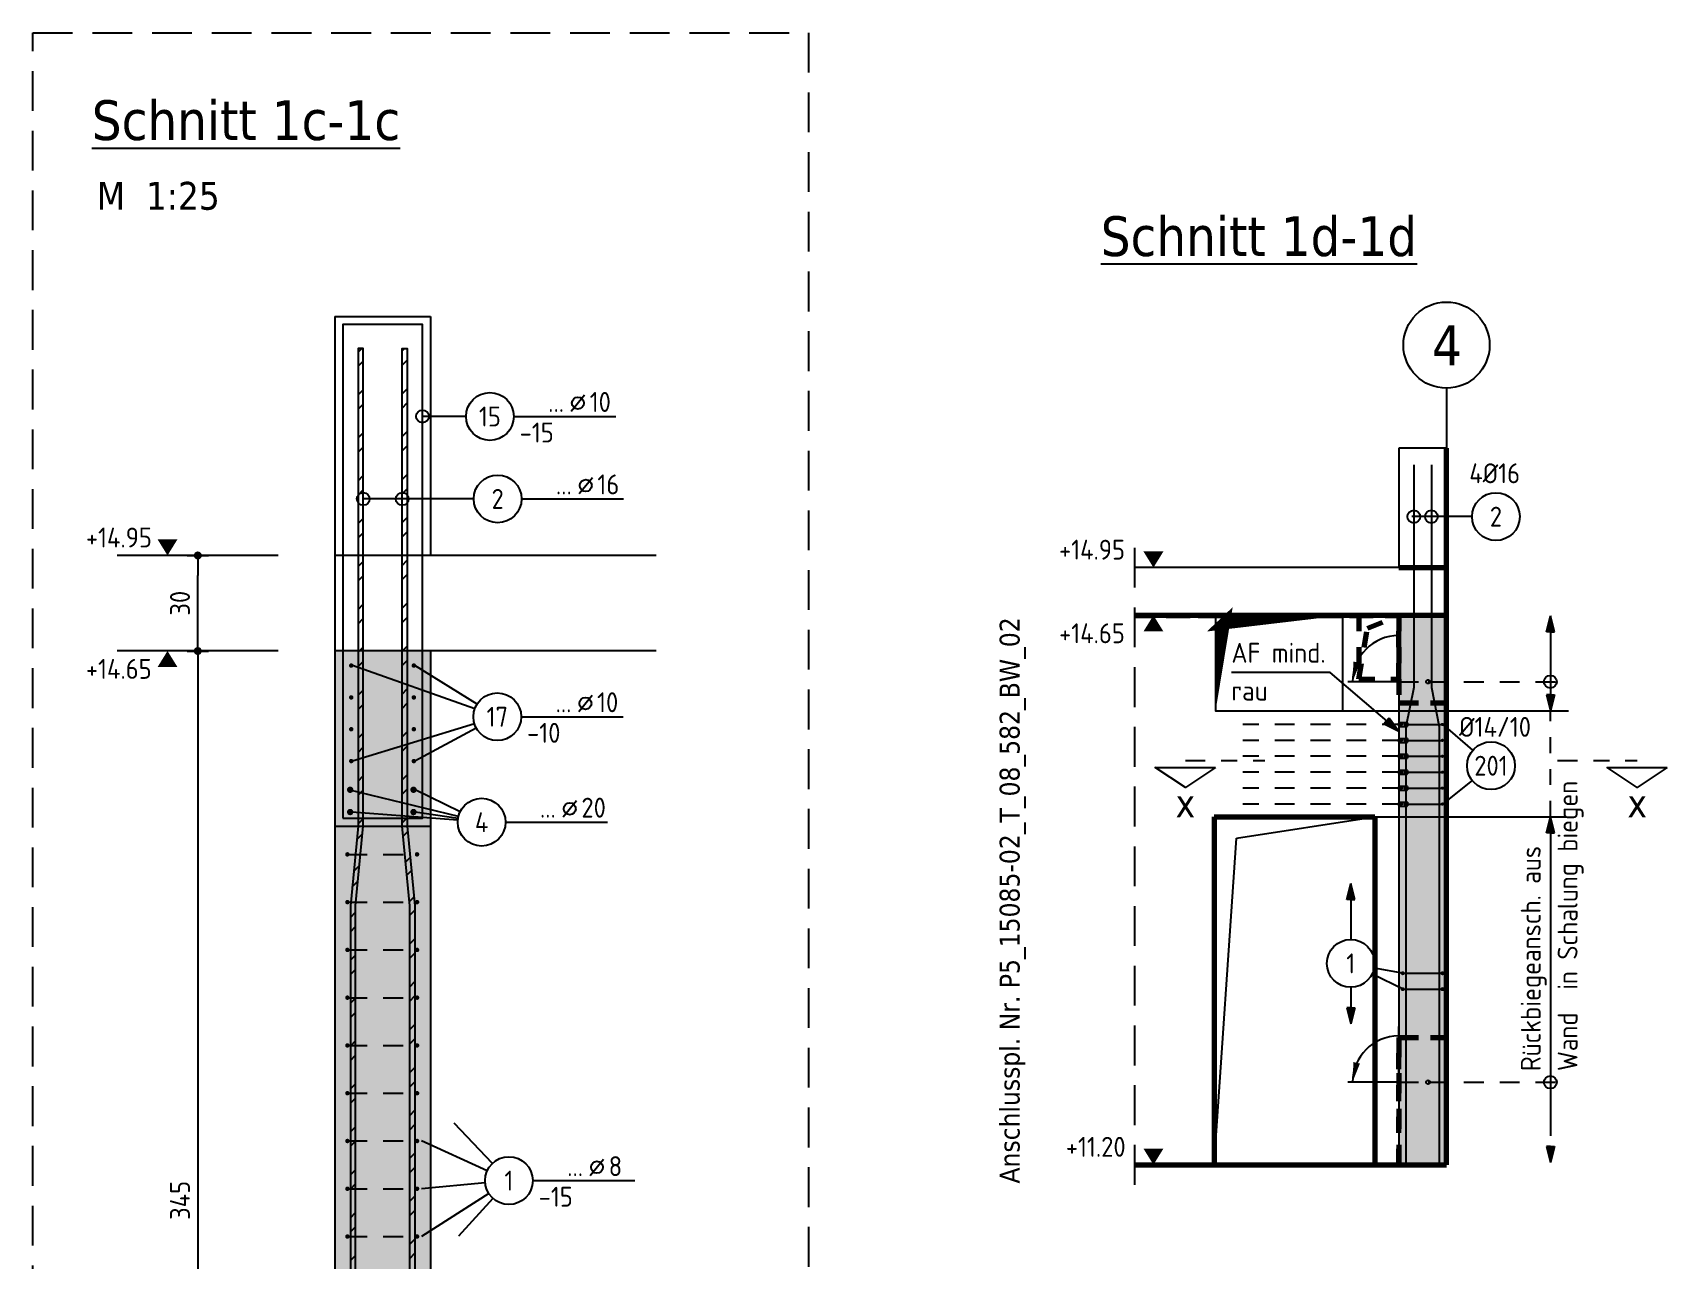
# Model space of a CAD drawing. Extents: x 28 to 142, y -30 to 32.
# Drawn here: x 59.92 to 70.19, y -13.82 to -6.11 of the extents above; entities that cross this region are included whole.
import ezdxf
from ezdxf.enums import TextEntityAlignment as Align

# ---------------------------------------------------------------- set-up
doc = ezdxf.new("R2010")
doc.units = 0
doc.header["$LTSCALE"] = 0.5
for name, pattern in [('AUSGEZOGEN', [1000.01, 1000, 0.01]), ('DASHDOTSMALL', [1.05, 0.5, -0.25, 0.05, -0.25]), ('DOT', [0.175, 0.05, -0.125]), ('GESTRICHELT', [0.75, 0.5, -0.25]), ('HIDDEN', [0.375, 0.25, -0.125]), ('HIDDEN2', [0.187, 0.125, -0.062]), ('STRICHLINIE', [0.75, 0.5, -0.25]), ('STRICHPUNKT2', [0.55, 0.25, -0.125, 0.05, -0.125]), ('VERDECKT', [0.375, 0.25, -0.125])]:
    doc.linetypes.add(name, pattern=pattern)
for name, color, linetype in [('ACHSEN', 7, 'Continuous'), ('AFU', 7, 'Continuous'), ('BETON', 7, 'Continuous'), ('DETAIL', 7, 'Continuous'), ('DRUEBER', 7, 'Continuous'), ('grau_mittel', 7, 'Continuous'), ('HILFE', 7, 'Continuous'), ('koten', 7, 'Continuous'), ('LENTON', 7, 'Continuous'), ('MASSE', 7, 'Continuous'), ('RND', 7, 'Continuous'), ('RND_BILD', 7, 'Continuous'), ('SCHATTEN', 15, 'Continuous'), ('SCHNITTE', 7, 'Continuous'), ('SCHRAFF', 7, 'Continuous'), ('SFP_Achsen', 7, 'Continuous'), ('TEXT', 7, 'Continuous'), ('VERDECKT', 7, 'Continuous'), ('WBZ', 7, 'Continuous'), ('WD', 7, 'Continuous')]:
    doc.layers.add(name, color=color, linetype=linetype)
doc.layers.add('NOPLOT', color=7, linetype='Continuous', plot=False)
doc.styles.add('helv', font='tahoma.ttf')
doc.styles.add('txt', font='isocp.shx')
doc.linetypes.add('AFU_50K', pattern='A,0.15,["/",Standard,S=0.2,R=0,X=-0.01,Y=-0.1],0.07,["/",Standard,S=0.2,R=0,X=-0.01,Y=-0.1],0.15', length=0.37)
doc.linetypes.add('AFU_50L', pattern='A,0.75,["/",Standard,S=0.2,R=0,X=-0.01,Y=-0.1],0.07,["/",Standard,S=0.2,R=0,X=-0.01,Y=-0.1],0.75', length=1.57)
doc.dimstyles.new('DOT_I', dxfattribs={"dimscale": 0.5, "dimtxt": 0.25, "dimasz": 0.25, "dimexe": 0.1, "dimexo": 0.3, "dimgap": 0.1, "dimtad": 1, "dimdec": 3, "dimzin": 3, "dimtxsty": 'txt', "dimblk": 'DOT', "dimblk1": 'DOT', "dimblk2": 'DOT', "dimsah": 1, "dimcen": 0.1, "dimse1": 1, "dimse2": 1, "dimazin": 0, "dimtfac": 1, "dimtdec": 4, "dimtix": 1, "dimtmove": 2, "dimatfit": 3, "dimfxl": 0, "dimtvp": 1, "dimtolj": 1, "dimtzin": 0, "dimarcsym": 0})
pattern_1 = [(45, (-33.12718, -15.3855), (-0.13470384, 0.13470384), []), (45, (-33.03737, -15.3855), (-0.13470384, 0.13470384), [])]

# ---------------------------------------------------------------- blocks, each defined once
blk = doc.blocks.new('DOT')
at = {"layer": 'MASSE', "color": 7, "linetype": 'Continuous'}
for p, q in [((0, 0), (-1, 0)), ((0, 0.54), (0, -0.54))]:
    blk.add_line(p, q, dxfattribs=at)
at = {"layer": 'MASSE', "color": 7, "linetype": 'Continuous', "const_width": 0.2}
blk.add_lwpolyline([(-0.1, 0, 1), (0.1, 0, 1)], format="xyb", close=True, dxfattribs=at)
blk = doc.blocks.new('*D61')
at = {"layer": 'DEFPOINTS', "color": 0, "linetype": 'AUSGEZOGEN', "transparency": 16777216}
for p in [(60.961, -9.995), (60.961, -16.895), (60.961, -16.895)]:
    blk.add_point(p, dxfattribs=at)
at = {"layer": 'MASSE', "color": 0, "linetype": 'AUSGEZOGEN', "lineweight": -2, "transparency": 16777216}
blk.add_line((60.961, -10.12), (60.961, -16.77), dxfattribs=at)
at = {"layer": 'MASSE', "color": 0, "linetype": 'AUSGEZOGEN', "lineweight": -2, "transparency": 16777216, "xscale": 0.125, "yscale": 0.125, "zscale": 0.125}
for p, rotation in [((60.961, -9.995), 90), ((60.961, -16.895), 270)]:
    blk.add_blockref('DOT', p, dxfattribs=dict(at, rotation=rotation))
at = {"layer": 'MASSE', "color": 0, "linetype": 'AUSGEZOGEN', "transparency": 16777216, "insert": (60.849, -13.445), "char_height": 0.125, "attachment_point": 5, "rotation": 90, "style": 'txt'}
blk.add_mtext('\\A1;345', dxfattribs=at)
blk = doc.blocks.new('*D62')
at = {"layer": 'DEFPOINTS', "color": 0, "linetype": 'AUSGEZOGEN', "transparency": 16777216}
for p in [(60.961, -9.395), (60.961, -9.395), (60.961, -9.995)]:
    blk.add_point(p, dxfattribs=at)
at = {"layer": 'MASSE', "color": 0, "linetype": 'AUSGEZOGEN', "lineweight": -2, "transparency": 16777216}
blk.add_line((60.961, -9.87), (60.961, -9.52), dxfattribs=at)
at = {"layer": 'MASSE', "color": 0, "linetype": 'AUSGEZOGEN', "lineweight": -2, "transparency": 16777216, "xscale": 0.125, "yscale": 0.125, "zscale": 0.125}
for p, rotation in [((60.961, -9.395), 90), ((60.961, -9.995), 270)]:
    blk.add_blockref('DOT', p, dxfattribs=dict(at, rotation=rotation))
at = {"layer": 'MASSE', "color": 0, "linetype": 'AUSGEZOGEN', "transparency": 16777216, "insert": (60.849, -9.695), "char_height": 0.125, "attachment_point": 5, "rotation": 90, "style": 'txt'}
blk.add_mtext('\\A1;30', dxfattribs=at)
blk = doc.blocks.new('OKRD_U')
at = {"color": 0, "linetype": 'ByBlock'}
blk.add_solid([(-0.125, -0.202), (0.125, -0.202), (0, 0)], dxfattribs=at)
at = {"color": 0, "linetype": 'ByBlock', "style": 'txt'}
blk.add_attdef('OKRD', (0.25, -0.35), '', height=0.25, dxfattribs=at)
blk = doc.blocks.new('OKRD_O')
at = {"color": 0, "linetype": 'ByBlock'}
blk.add_solid([(-0.125, 0.202), (0.125, 0.202), (0, 0)], dxfattribs=at)
at = {"color": 0, "linetype": 'ByBlock', "style": 'txt'}
blk.add_attdef('OKRD', (0.25, 0.1), '', height=0.25, dxfattribs=at)
blk = doc.blocks.new('RND_LEI')
at = {"layer": 'RND', "color": 7, "linetype": 'Continuous'}
blk.add_line((1.022, 0.066), (1.19, 0.27), dxfattribs=at)
for centre, radius in [((0, 0), 0.3), ((1.106, 0.168), 0.075)]:
    blk.add_circle(centre, radius, dxfattribs=at)
at = {"layer": 'RND', "color": 7, "linetype": 'Continuous', "style": 'txt'}
blk.add_attdef('ANZ', text='', height=0.25, dxfattribs=at).set_placement((0.931, 0.057), align=Align.RIGHT)
for tag, p in [('DUM', (1.253, 0.057)), ('ABSTD', (1.674, 0.057)), ('POSTXT', (0.374, -0.327))]:
    blk.add_attdef(tag, p, '', height=0.25, dxfattribs=at)
blk.add_attdef('POSL', text='', height=0.25, dxfattribs=at).set_placement((0, 0), align=Align.MIDDLE)
blk = doc.blocks.new('PFEIL')
at = {"color": 7, "linetype": 'Continuous'}
blk.add_solid([(-1, -0.167), (-1, 0.167), (0, 0)], dxfattribs=at)
blk = doc.blocks.new('Pfeillinie')
at = {"layer": 'TEXT', "linetype": 'Continuous'}
blk.add_hatch(color=7, dxfattribs=at).paths.add_polyline_path([(0, 0), (-0.8, 0.2), (-0.8, 0), (-0.8, -0.2)])
at = {"layer": 'TEXT', "color": 7, "linetype": 'Continuous'}
for p, q in [((-0.8, 0), (-0.8, 0.2)), ((-0.8, 0.2), (0, 0)), ((-0.8, 0), (-0.8, -0.2)), ((-0.8, -0.2), (0, 0))]:
    blk.add_line(p, q, dxfattribs=at)
blk = doc.blocks.new('RND_HIN')
at = {"layer": 'RND', "color": 7, "linetype": 'Continuous'}
blk.add_circle((0, 0), 0.3, dxfattribs=at)
at = {"layer": 'RND', "color": 7, "linetype": 'Continuous', "style": 'txt'}
blk.add_attdef('POSI', text='', height=0.25, dxfattribs=at).set_placement((0, 0), align=Align.MIDDLE)
blk = doc.blocks.new('SCHN-2')
at = {"layer": 'SCHNITTE', "color": 6, "linetype": 'Continuous'}
blk.add_lwpolyline([(0.378, 0.088), (0, 0.34), (-0.378, 0.088)], close=True, dxfattribs=at)
at = {"layer": 'SCHNITTE', "color": 1, "linetype": 'DASHDOTSMALL', "style": 'helv'}
blk.add_attdef('SCHN-2', text='', height=0.35, dxfattribs=at).set_placement((0, 0.45), align=Align.CENTER)

msp = doc.modelspace()

# ---------------------------------------------------------------- hatches: boundary and pattern name
at = {"layer": 'grau_mittel'}
msp.add_hatch(color=61, dxfattribs=at).paths.add_polyline_path([(68.5025, -13.2211), (68.8025, -13.2211), (68.8025, -9.7711), (68.5025, -9.7711)])
h = msp.add_hatch(color=61, dxfattribs=at)
h.paths.add_polyline_path([(62.4221, -9.9948), (61.8221, -9.9948), (61.8221, -11.0948), (62.4221, -11.0948)])
h.paths.add_polyline_path([(61.8221, -15.2948), (62.4221, -15.2948), (62.4221, -11.0948), (61.8221, -11.0948)])
h.paths.add_polyline_path([(61.8221, -16.8948), (62.4221, -16.8948), (62.4221, -15.2948), (61.8221, -15.2948)])
at = {"layer": 'SCHRAFF', "linetype": 'AUSGEZOGEN'}
h = msp.add_hatch(dxfattribs=at)
h.set_pattern_fill('ANSI32', color=171, scale=0.02, style=0, double=1)
h.set_pattern_definition(pattern_1)
h.paths.add_polyline_path([(61.9198, -16.8948), (61.9518, -16.8948), (61.9518, -11.5948), (61.9998, -11.0948), (61.9998, -8.0948), (61.9678, -8.0948), (61.9678, -11.0948), (61.9198, -11.5948)])
h = msp.add_hatch(dxfattribs=at)
h.set_pattern_fill('ANSI32', color=171, scale=0.02, style=0, double=1)
h.set_pattern_definition(pattern_1)
h.paths.add_polyline_path([(62.2925, -16.8948), (62.3245, -16.8948), (62.3245, -11.5948), (62.2765, -11.0948), (62.2765, -8.0948), (62.2445, -8.0948), (62.2445, -11.0948), (62.2925, -11.5948)])

# ---------------------------------------------------------------- linework, layer by layer
at = {"layer": 'ACHSEN', "color": 140, "linetype": 'AUSGEZOGEN'}
msp.add_line((68.8025, -8.3445), (68.8025, -9.2522), dxfattribs=at)
at = {"layer": 'AFU', "color": 8, "linetype": 'AFU_50K'}
for p, q in [((62.4221, -9.3948), (61.8221, -9.3948)), ((62.4221, -9.9948), (61.8221, -9.9948)), ((61.8221, -11.0948), (62.4221, -11.0948))]:
    msp.add_line(p, q, dxfattribs=at)
at = {"layer": 'AFU', "color": 8, "linetype": 'AFU_50K', "lineweight": 70}
msp.add_line((68.5025, -9.4711), (68.8025, -9.4711), dxfattribs=at)
at = {"layer": 'AFU', "color": 8, "linetype": 'AFU_50L', "lineweight": 70}
for p, q in [((68.8025, -9.7711), (66.8428, -9.7711)), ((66.8428, -13.2211), (68.8025, -13.2211))]:
    msp.add_line(p, q, dxfattribs=at)
at = {"layer": 'AFU', "color": 8, "linetype": 'AFU_50L'}
msp.add_line((68.5025, -9.7711), (68.5025, -13.2211), dxfattribs=at)
at = {"layer": 'BETON', "color": 6, "linetype": 'AUSGEZOGEN'}
for p, q in [((61.8221, -7.8948), (61.8221, -16.8948)), ((61.8221, -7.8948), (62.4221, -7.8948)), ((62.4221, -7.8948), (62.4221, -9.3948)), ((68.8025, -8.7211), (68.5025, -8.7211)), ((68.5025, -8.7211), (68.5025, -9.4711)), ((63.8385, -9.3948), (62.4221, -9.3948)), ((68.5025, -9.4711), (66.8428, -9.4711)), ((63.8385, -9.9948), (62.4221, -9.9948)), ((62.4221, -9.9948), (62.4221, -16.8948))]:
    msp.add_line(p, q, dxfattribs=at)
at = {"layer": 'BETON', "color": 6, "linetype": 'AUSGEZOGEN', "lineweight": 70}
for p, q in [((68.8025, -13.2211), (68.8025, -8.7211)), ((67.3425, -11.0361), (67.3425, -13.2211)), ((67.3425, -11.0361), (68.3525, -11.0361)), ((68.3525, -11.0361), (68.3525, -13.2211))]:
    msp.add_line(p, q, dxfattribs=at)
at = {"layer": 'DETAIL', "color": 102, "linetype": 'STRICHLINIE'}
msp.add_lwpolyline([(64.7955, -6.1121), (64.7955, -18.2282), (59.9241, -18.2282), (59.9241, -6.1121)], close=True, dxfattribs=at)
at = {"layer": 'DRUEBER', "color": 7, "linetype": 'DOT', "lineweight": 70}
for p, q in [((66.8428, -9.7711), (68.5025, -9.7711)), ((68.5025, -9.7711), (68.5025, -10.3211)), ((68.5025, -10.3211), (68.8025, -10.3211)), ((68.5025, -13.2211), (68.5025, -12.4211)), ((68.5025, -12.4211), (68.8025, -12.4211))]:
    msp.add_line(p, q, dxfattribs=at)
at = {"layer": 'HILFE', "color": 102, "linetype": 'GESTRICHELT'}
msp.add_line((66.8428, -9.3469), (66.8428, -13.3551), dxfattribs=at)
at = {"layer": 'HILFE', "color": 102, "linetype": 'AUSGEZOGEN'}
for p, q in [((67.4842, -11.1695), (68.3525, -11.0361)), ((67.3425, -13.2211), (67.4842, -11.1695))]:
    msp.add_line(p, q, dxfattribs=at)
at = {"layer": 'koten', "color": 7, "linetype": 'AUSGEZOGEN'}
for p, q in [((61.4659, -9.3948), (60.4542, -9.3948)), ((61.4659, -9.9948), (60.4542, -9.9948))]:
    msp.add_line(p, q, dxfattribs=at)
at = {"layer": 'LENTON', "color": 102}
for p, q in [((68.5025, -10.4434), (68.5025, -10.4498)), ((68.5025, -10.4434), (68.5035, -10.4434)), ((68.5034, -10.4489), (68.5025, -10.4478)), ((68.5025, -10.4498), (68.5025, -10.4625)), ((68.5025, -10.4625), (68.5025, -10.4688)), ((68.5025, -10.4645), (68.5034, -10.4633)), ((68.5025, -10.4688), (68.5035, -10.4688)), ((68.5034, -10.4633), (68.5034, -10.4489)), ((68.5238, -10.4511), (68.5034, -10.4489)), ((68.5034, -10.4489), (68.5034, -10.4633)), ((68.5034, -10.4633), (68.5238, -10.4611)), ((68.5043, -10.4449), (68.5035, -10.4434)), ((68.5035, -10.4688), (68.5043, -10.4673)), ((68.5058, -10.4434), (68.505, -10.4449)), ((68.505, -10.4673), (68.5058, -10.4688)), ((68.5058, -10.4434), (68.5563, -10.4434)), ((68.5058, -10.4688), (68.5563, -10.4688)), ((68.5238, -10.4611), (68.5238, -10.4511)), ((68.557, -10.4489), (68.5367, -10.4511)), ((68.5367, -10.4511), (68.5367, -10.4611)), ((68.5367, -10.4611), (68.557, -10.4633)), ((68.558, -10.4451), (68.5563, -10.4434)), ((68.5563, -10.4688), (68.558, -10.4671)), ((68.558, -10.4478), (68.557, -10.4489)), ((68.557, -10.4489), (68.557, -10.4633)), ((68.557, -10.4633), (68.557, -10.4489)), ((68.557, -10.4633), (68.558, -10.4645)), ((68.558, -10.4451), (68.558, -10.4466)), ((68.558, -10.4466), (68.558, -10.4561)), ((68.558, -10.4561), (68.558, -10.4656)), ((68.558, -10.4656), (68.558, -10.4671)), ((68.5025, -10.5434), (68.5025, -10.5498)), ((68.5025, -10.5434), (68.5035, -10.5434)), ((68.5034, -10.5489), (68.5025, -10.5478)), ((68.5025, -10.5498), (68.5025, -10.5625)), ((68.5025, -10.5625), (68.5025, -10.5688)), ((68.5025, -10.5645), (68.5034, -10.5633)), ((68.5025, -10.5688), (68.5035, -10.5688)), ((68.5034, -10.5633), (68.5034, -10.5489)), ((68.5238, -10.5511), (68.5034, -10.5489)), ((68.5034, -10.5489), (68.5034, -10.5633)), ((68.5034, -10.5633), (68.5238, -10.5611)), ((68.5043, -10.5449), (68.5035, -10.5434)), ((68.5035, -10.5688), (68.5043, -10.5673)), ((68.5058, -10.5434), (68.505, -10.5449)), ((68.505, -10.5673), (68.5058, -10.5688)), ((68.5058, -10.5434), (68.5563, -10.5434)), ((68.5058, -10.5688), (68.5563, -10.5688)), ((68.5238, -10.5611), (68.5238, -10.5511)), ((68.557, -10.5489), (68.5367, -10.5511)), ((68.5367, -10.5511), (68.5367, -10.5611)), ((68.5367, -10.5611), (68.557, -10.5633)), ((68.558, -10.5451), (68.5563, -10.5434)), ((68.5563, -10.5688), (68.558, -10.5671)), ((68.558, -10.5478), (68.557, -10.5489)), ((68.557, -10.5489), (68.557, -10.5633)), ((68.557, -10.5633), (68.557, -10.5489)), ((68.557, -10.5633), (68.558, -10.5645)), ((68.558, -10.5451), (68.558, -10.5466)), ((68.558, -10.5466), (68.558, -10.5561)), ((68.558, -10.5561), (68.558, -10.5656)), ((68.558, -10.5656), (68.558, -10.5671)), ((68.5025, -10.6434), (68.5025, -10.6498)), ((68.5025, -10.6434), (68.5035, -10.6434)), ((68.5034, -10.6489), (68.5025, -10.6478)), ((68.5025, -10.6498), (68.5025, -10.6625)), ((68.5025, -10.6625), (68.5025, -10.6688)), ((68.5025, -10.6645), (68.5034, -10.6633)), ((68.5025, -10.6688), (68.5035, -10.6688)), ((68.5034, -10.6633), (68.5034, -10.6489)), ((68.5238, -10.6511), (68.5034, -10.6489)), ((68.5034, -10.6489), (68.5034, -10.6633)), ((68.5034, -10.6633), (68.5238, -10.6611)), ((68.5043, -10.6449), (68.5035, -10.6434)), ((68.5035, -10.6688), (68.5043, -10.6673)), ((68.5058, -10.6434), (68.505, -10.6449)), ((68.505, -10.6673), (68.5058, -10.6688)), ((68.5058, -10.6434), (68.5563, -10.6434)), ((68.5058, -10.6688), (68.5563, -10.6688)), ((68.5238, -10.6611), (68.5238, -10.6511)), ((68.557, -10.6489), (68.5367, -10.6511)), ((68.5367, -10.6511), (68.5367, -10.6611)), ((68.5367, -10.6611), (68.557, -10.6633)), ((68.558, -10.6451), (68.5563, -10.6434)), ((68.5563, -10.6688), (68.558, -10.6671)), ((68.558, -10.6478), (68.557, -10.6489)), ((68.557, -10.6489), (68.557, -10.6633)), ((68.557, -10.6633), (68.557, -10.6489)), ((68.557, -10.6633), (68.558, -10.6645)), ((68.558, -10.6451), (68.558, -10.6466)), ((68.558, -10.6466), (68.558, -10.6561)), ((68.558, -10.6561), (68.558, -10.6656)), ((68.558, -10.6656), (68.558, -10.6671)), ((68.5025, -10.7434), (68.5025, -10.7498)), ((68.5025, -10.7434), (68.5035, -10.7434)), ((68.5034, -10.7489), (68.5025, -10.7478)), ((68.5025, -10.7498), (68.5025, -10.7625)), ((68.5025, -10.7625), (68.5025, -10.7688)), ((68.5025, -10.7645), (68.5034, -10.7633)), ((68.5025, -10.7688), (68.5035, -10.7688)), ((68.5034, -10.7633), (68.5034, -10.7489)), ((68.5238, -10.7511), (68.5034, -10.7489)), ((68.5034, -10.7489), (68.5034, -10.7633)), ((68.5034, -10.7633), (68.5238, -10.7611)), ((68.5043, -10.7449), (68.5035, -10.7434)), ((68.5035, -10.7688), (68.5043, -10.7673)), ((68.5058, -10.7434), (68.505, -10.7449)), ((68.505, -10.7673), (68.5058, -10.7688)), ((68.5058, -10.7434), (68.5563, -10.7434)), ((68.5058, -10.7688), (68.5563, -10.7688)), ((68.5238, -10.7611), (68.5238, -10.7511)), ((68.557, -10.7489), (68.5367, -10.7511)), ((68.5367, -10.7511), (68.5367, -10.7611)), ((68.5367, -10.7611), (68.557, -10.7633)), ((68.558, -10.7451), (68.5563, -10.7434)), ((68.5563, -10.7688), (68.558, -10.7671)), ((68.558, -10.7478), (68.557, -10.7489)), ((68.557, -10.7489), (68.557, -10.7633)), ((68.557, -10.7633), (68.557, -10.7489)), ((68.557, -10.7633), (68.558, -10.7645)), ((68.558, -10.7451), (68.558, -10.7466)), ((68.558, -10.7466), (68.558, -10.7561)), ((68.558, -10.7561), (68.558, -10.7656)), ((68.558, -10.7656), (68.558, -10.7671)), ((68.5025, -10.8434), (68.5025, -10.8498)), ((68.5025, -10.8434), (68.5035, -10.8434)), ((68.5034, -10.8489), (68.5025, -10.8478)), ((68.5025, -10.8498), (68.5025, -10.8625)), ((68.5025, -10.8625), (68.5025, -10.8688)), ((68.5025, -10.8645), (68.5034, -10.8633)), ((68.5025, -10.8688), (68.5035, -10.8688)), ((68.5034, -10.8633), (68.5034, -10.8489)), ((68.5238, -10.8511), (68.5034, -10.8489)), ((68.5034, -10.8489), (68.5034, -10.8633)), ((68.5034, -10.8633), (68.5238, -10.8611)), ((68.5043, -10.8449), (68.5035, -10.8434)), ((68.5035, -10.8688), (68.5043, -10.8673)), ((68.5058, -10.8434), (68.505, -10.8449)), ((68.505, -10.8673), (68.5058, -10.8688)), ((68.5058, -10.8434), (68.5563, -10.8434)), ((68.5058, -10.8688), (68.5563, -10.8688)), ((68.5238, -10.8611), (68.5238, -10.8511)), ((68.557, -10.8489), (68.5367, -10.8511)), ((68.5367, -10.8511), (68.5367, -10.8611)), ((68.5367, -10.8611), (68.557, -10.8633)), ((68.558, -10.8451), (68.5563, -10.8434)), ((68.5563, -10.8688), (68.558, -10.8671)), ((68.558, -10.8478), (68.557, -10.8489)), ((68.557, -10.8489), (68.557, -10.8633)), ((68.557, -10.8633), (68.557, -10.8489)), ((68.557, -10.8633), (68.558, -10.8645)), ((68.558, -10.8451), (68.558, -10.8466)), ((68.558, -10.8466), (68.558, -10.8561)), ((68.558, -10.8561), (68.558, -10.8656)), ((68.558, -10.8656), (68.558, -10.8671)), ((68.5025, -10.9434), (68.5025, -10.9498)), ((68.5025, -10.9434), (68.5035, -10.9434)), ((68.5034, -10.9489), (68.5025, -10.9478)), ((68.5025, -10.9498), (68.5025, -10.9625)), ((68.5025, -10.9625), (68.5025, -10.9688)), ((68.5025, -10.9645), (68.5034, -10.9633)), ((68.5025, -10.9688), (68.5035, -10.9688)), ((68.5034, -10.9633), (68.5034, -10.9489)), ((68.5238, -10.9511), (68.5034, -10.9489)), ((68.5034, -10.9489), (68.5034, -10.9633)), ((68.5034, -10.9633), (68.5238, -10.9611)), ((68.5043, -10.9449), (68.5035, -10.9434)), ((68.5035, -10.9688), (68.5043, -10.9673)), ((68.5058, -10.9434), (68.505, -10.9449)), ((68.505, -10.9673), (68.5058, -10.9688)), ((68.5058, -10.9434), (68.5563, -10.9434)), ((68.5058, -10.9688), (68.5563, -10.9688)), ((68.5238, -10.9611), (68.5238, -10.9511)), ((68.557, -10.9489), (68.5367, -10.9511)), ((68.5367, -10.9511), (68.5367, -10.9611)), ((68.5367, -10.9611), (68.557, -10.9633)), ((68.558, -10.9451), (68.5563, -10.9434)), ((68.5563, -10.9688), (68.558, -10.9671)), ((68.558, -10.9478), (68.557, -10.9489)), ((68.557, -10.9489), (68.557, -10.9633)), ((68.557, -10.9633), (68.557, -10.9489)), ((68.557, -10.9633), (68.558, -10.9645)), ((68.558, -10.9451), (68.558, -10.9466)), ((68.558, -10.9466), (68.558, -10.9561)), ((68.558, -10.9561), (68.558, -10.9656)), ((68.558, -10.9656), (68.558, -10.9671))]:
    msp.add_line(p, q, dxfattribs=at)
for centre, start, end in [((68.5047, -10.4448), 207.50004, 332.49996), ((68.5047, -10.4675), 27.50006, 152.49994), ((68.5047, -10.5448), 207.50004, 332.49996), ((68.5047, -10.5675), 27.50006, 152.49994), ((68.5047, -10.6448), 207.50004, 332.49996), ((68.5047, -10.6675), 27.50006, 152.49994), ((68.5047, -10.7448), 207.50004, 332.49996), ((68.5047, -10.7675), 27.50006, 152.49994), ((68.5047, -10.8448), 207.50004, 332.49996), ((68.5047, -10.8675), 27.50006, 152.49994), ((68.5047, -10.9448), 207.50004, 332.49996), ((68.5047, -10.9675), 27.50006, 152.49994)]:
    msp.add_arc(centre, 0.00041, start, end, dxfattribs=at)
at = {"layer": 'NOPLOT', "color": 191, "linetype": 'AUSGEZOGEN'}
for p, q in [((68.1525, -10.3711), (69.569, -10.3711)), ((68.3525, -11.0361), (69.5547, -11.0361))]:
    msp.add_line(p, q, dxfattribs=at)
at = {"layer": 'RND', "color": 102, "linetype": 'AUSGEZOGEN'}
for p, q in [((62.6453, -8.5221), (62.3721, -8.5221)), ((62.6939, -9.0398), (61.9998, -9.0398)), ((68.9629, -9.1513), (68.5842, -9.1513)), ((62.7003, -10.3579), (61.9316, -10.0864)), ((62.7144, -10.3287), (62.3246, -10.0864)), ((62.6983, -10.4518), (61.9316, -10.6864)), ((68.9685, -10.6174), (68.7817, -10.4561)), ((62.7097, -10.479), (62.3246, -10.6864)), ((62.5977, -11.0343), (61.9078, -10.8662)), ((62.6086, -11.0041), (62.3255, -10.8662)), ((68.9642, -10.8083), (68.7767, -10.9561)), ((62.5939, -11.0582), (61.9278, -11.0062)), ((62.5951, -11.0473), (62.3255, -11.0062)), ((68.3488, -11.9841), (68.5337, -12.0185)), ((68.3362, -12.0223), (68.5337, -12.1185)), ((62.8112, -13.2126), (62.5707, -12.9603)), ((62.7781, -13.2591), (62.366, -13.072)), ((62.7654, -13.335), (62.366, -13.372)), ((62.7883, -13.4019), (62.366, -13.672)), ((62.8139, -13.4322), (62.5986, -13.6694))]:
    msp.add_line(p, q, dxfattribs=at)
at = {"layer": 'RND', "color": 7, "linetype": 'AUSGEZOGEN'}
for p, q in [((62.9453, -8.5221), (63.5853, -8.5221)), ((62.9939, -9.0398), (63.6339, -9.0398)), ((62.9918, -10.4079), (63.6318, -10.4079)), ((62.8934, -11.0698), (63.5334, -11.0698)), ((63.0647, -13.3211), (63.7047, -13.3211))]:
    msp.add_line(p, q, dxfattribs=at)
at = {"layer": 'RND', "color": 102, "linetype": 'VERDECKT'}
for p, q in [((68.6866, -10.1881), (69.5047, -10.1881)), ((68.6866, -12.703), (69.5047, -12.703))]:
    msp.add_line(p, q, dxfattribs=at)
at = {"layer": 'RND', "color": 7, "linetype": 'HIDDEN'}
for p, q in [((61.9005, -11.272), (62.3379, -11.272)), ((61.9005, -11.572), (62.3379, -11.572)), ((61.9005, -11.872), (62.3379, -11.872)), ((61.9005, -12.172), (62.3379, -12.172)), ((61.9005, -12.472), (62.3379, -12.472)), ((61.9005, -12.772), (62.3379, -12.772)), ((61.9005, -13.072), (62.3379, -13.072)), ((61.9005, -13.372), (62.3379, -13.372)), ((61.9005, -13.672), (62.3379, -13.672))]:
    msp.add_line(p, q, dxfattribs=at)
at = {"layer": 'RND', "color": 1, "linetype": 'AUSGEZOGEN'}
msp.add_lwpolyline([(61.8721, -11.0448), (62.3721, -11.0448), (62.3721, -7.9448), (61.8721, -7.9448)], close=True, dxfattribs=at)
for points in [[(68.5973, -8.8252), (68.5973, -10.2252), (68.548, -10.4711), (68.548, -13.2211)], [(68.7077, -8.8252), (68.7077, -10.2252), (68.757, -10.4711), (68.757, -13.2211)], [(68.5367, -10.4561), (68.7767, -10.4561)], [(68.5367, -10.5561), (68.7767, -10.5561)], [(68.5367, -10.6561), (68.7767, -10.6561)], [(68.5367, -10.7561), (68.7767, -10.7561)], [(68.5367, -10.8561), (68.7767, -10.8561)], [(68.5367, -10.9561), (68.7767, -10.9561)], [(68.5275, -12.0185), (68.7775, -12.0185)], [(68.5275, -12.1185), (68.7775, -12.1185)]]:
    msp.add_lwpolyline(points, dxfattribs=at)
at = {"layer": 'RND', "color": 102, "linetype": 'AUSGEZOGEN'}
for points in [[(69.4547, -9.7738), (69.4547, -10.3711)], [(68.5025, -10.499), (68.0718, -10.1298), (67.4532, -10.1298)], [(69.4547, -11.0361), (69.4547, -13.0389)], [(68.2013, -11.4549), (68.2013, -11.8067)], [(68.2013, -12.1067), (68.2013, -12.3356)]]:
    msp.add_lwpolyline(points, dxfattribs=at)
at = {"layer": 'RND', "color": 7, "linetype": 'AUSGEZOGEN'}
for points, const_width in [([(61.9176, -10.0864, 1), (61.9316, -10.0864, 1)], 0.014), ([(62.3246, -10.0864, -1), (62.3106, -10.0864, -1)], 0.014), ([(61.9176, -10.2864, 1), (61.9316, -10.2864, 1)], 0.014), ([(62.3246, -10.2864, -1), (62.3106, -10.2864, -1)], 0.014), ([(68.7717, -10.4561, 1), (68.7817, -10.4561, 1)], 0.01), ([(61.9176, -10.4864, 1), (61.9316, -10.4864, 1)], 0.014), ([(62.3246, -10.4864, -1), (62.3106, -10.4864, -1)], 0.014), ([(68.7717, -10.5561, 1), (68.7817, -10.5561, 1)], 0.01), ([(61.9176, -10.6864, 1), (61.9316, -10.6864, 1)], 0.014), ([(62.3246, -10.6864, -1), (62.3106, -10.6864, -1)], 0.014), ([(68.7717, -10.6561, 1), (68.7817, -10.6561, 1)], 0.01), ([(68.7717, -10.7561, 1), (68.7817, -10.7561, 1)], 0.01), ([(61.9078, -10.8662, 1), (61.9278, -10.8662, 1)], 0.02), ([(62.3055, -10.8662, 1), (62.3255, -10.8662, 1)], 0.02), ([(68.7717, -10.8561, 1), (68.7817, -10.8561, 1)], 0.01), ([(68.7717, -10.9561, 1), (68.7817, -10.9561, 1)], 0.01), ([(61.9078, -11.0062, 1), (61.9278, -11.0062, 1)], 0.02), ([(62.3055, -11.0062, 1), (62.3255, -11.0062, 1)], 0.02), ([(61.8935, -11.272, 1), (61.9075, -11.272, 1)], 0.014), ([(62.3449, -11.272, -1), (62.3309, -11.272, -1)], 0.014), ([(61.8935, -11.572, 1), (61.9075, -11.572, 1)], 0.014), ([(62.3449, -11.572, -1), (62.3309, -11.572, -1)], 0.014), ([(61.8935, -11.872, 1), (61.9075, -11.872, 1)], 0.014), ([(62.3449, -11.872, -1), (62.3309, -11.872, -1)], 0.014), ([(68.5212, -12.0185, 1), (68.5337, -12.0185, 1)], 0.0125), ([(68.7712, -12.0185, 1), (68.7837, -12.0185, 1)], 0.0125), ([(68.5212, -12.1185, 1), (68.5337, -12.1185, 1)], 0.0125), ([(68.7712, -12.1185, 1), (68.7837, -12.1185, 1)], 0.0125), ([(61.8935, -12.172, 1), (61.9075, -12.172, 1)], 0.014), ([(62.3449, -12.172, -1), (62.3309, -12.172, -1)], 0.014), ([(61.8935, -12.472, 1), (61.9075, -12.472, 1)], 0.014), ([(62.3449, -12.472, -1), (62.3309, -12.472, -1)], 0.014), ([(61.8935, -12.772, 1), (61.9075, -12.772, 1)], 0.014), ([(62.3449, -12.772, -1), (62.3309, -12.772, -1)], 0.014), ([(61.8935, -13.072, 1), (61.9075, -13.072, 1)], 0.014), ([(62.3449, -13.072, -1), (62.3309, -13.072, -1)], 0.014), ([(61.8935, -13.372, 1), (61.9075, -13.372, 1)], 0.014), ([(62.3449, -13.372, -1), (62.3309, -13.372, -1)], 0.014), ([(61.8935, -13.672, 1), (61.9075, -13.672, 1)], 0.014), ([(62.3449, -13.672, -1), (62.3309, -13.672, -1)], 0.014)]:
    msp.add_lwpolyline(points, format="xyb", close=True, dxfattribs=dict(at, const_width=const_width))
at = {"layer": 'RND', "color": 1, "linetype": 'HIDDEN'}
for points in [[(68.5238, -10.4561), (67.5238, -10.4561)], [(68.5238, -10.5561), (67.5238, -10.5561)], [(68.5238, -10.6561), (67.5238, -10.6561)], [(68.5238, -10.7561), (67.5238, -10.7561)], [(68.5238, -10.8561), (67.5238, -10.8561)], [(68.5238, -10.9561), (67.5238, -10.9561)]]:
    msp.add_lwpolyline(points, dxfattribs=at)
at = {"layer": 'RND', "color": 102, "linetype": 'HIDDEN2'}
msp.add_lwpolyline([(69.4547, -11.0361), (69.4547, -10.3711)], dxfattribs=at)
at = {"layer": 'RND', "color": 7, "linetype": 'AUSGEZOGEN'}
for centre in [(62.3721, -8.5221), (61.9998, -9.0398), (62.2445, -9.0398), (68.5973, -9.1513), (68.7077, -9.1513), (69.4547, -10.1881), (69.4547, -12.703)]:
    msp.add_circle(centre, 0.04, dxfattribs=at)
at = {"layer": 'RND_BILD', "color": 171, "linetype": 'AUSGEZOGEN'}
for points in [[(61.9198, -16.8948), (61.9518, -16.8948), (61.9518, -11.5948), (61.9998, -11.0948), (61.9998, -8.0948), (61.9678, -8.0948), (61.9678, -11.0948), (61.9198, -11.5948), (61.9198, -16.8948)], [(62.3245, -16.8948), (62.2925, -16.8948), (62.2925, -11.5948), (62.2445, -11.0948), (62.2445, -8.0948), (62.2765, -8.0948), (62.2765, -11.0948), (62.3245, -11.5948), (62.3245, -16.8948)]]:
    msp.add_lwpolyline(points, dxfattribs=at)
at = {"layer": 'SCHATTEN', "color": 1, "linetype": 'AUSGEZOGEN', "lineweight": 70}
msp.add_lwpolyline([(67.3525, -10.3711, 0, 0.0978, 0), (67.4012, -9.7751, 0, 0, 0), (67.3553, -9.8182, 0.0944, 0, 0), (68.1525, -9.7711, 0, 0, 0)], format="xyseb", dxfattribs=at)
at = {"layer": 'SCHNITTE', "color": 6, "linetype": 'STRICHPUNKT2'}
for p, q in [((67.1626, -10.6828), (67.6626, -10.6828)), ((69.5001, -10.6828), (70.0001, -10.6828))]:
    msp.add_line(p, q, dxfattribs=at)
at = {"layer": 'SFP_Achsen', "color": 7, "linetype": 'AUSGEZOGEN'}
msp.add_circle((68.8025, -8.0741), 0.2705, dxfattribs=at)
at = {"layer": 'TEXT', "color": 7, "linetype": 'VERDECKT'}
for p, q in [((68.5025, -10.1881), (68.6866, -10.1881)), ((68.5025, -12.703), (68.6866, -12.703))]:
    msp.add_line(p, q, dxfattribs=at)
for points in [[(68.5025, -10.1881), (68.5025, -9.7881)], [(68.5025, -12.703), (68.5025, -12.303)]]:
    msp.add_lwpolyline(points, dxfattribs=at)
at = {"layer": 'TEXT', "color": 1, "linetype": 'AUSGEZOGEN'}
for points in [[(68.5025, -10.1881), (68.1825, -10.1881)], [(68.5025, -12.703), (68.1825, -12.703)]]:
    msp.add_lwpolyline(points, dxfattribs=at)
at = {"layer": 'TEXT', "color": 7, "linetype": 'VERDECKT'}
for centre in [(68.6866, -10.1881), (68.6866, -12.703)]:
    msp.add_circle(centre, 0.012, dxfattribs=at)
at = {"layer": 'TEXT', "color": 102, "linetype": 'AUSGEZOGEN'}
for centre in [(68.5025, -10.1881), (68.5025, -12.703)]:
    msp.add_arc(centre, 0.2904, 90, 180, dxfattribs=at)
at = {"layer": 'VERDECKT', "color": 7, "linetype": 'HIDDEN', "lineweight": 70}
for p, q in [((66.8428, -9.7711), (68.5025, -9.7711)), ((68.5025, -10.3211), (68.8025, -10.3211)), ((68.5025, -12.4211), (68.8025, -12.4211))]:
    msp.add_line(p, q, dxfattribs=at)
at = {"layer": 'VERDECKT', "color": 7, "linetype": 'VERDECKT'}
msp.add_line((68.5025, -9.7711), (68.5025, -10.3211), dxfattribs=at)
at = {"layer": 'VERDECKT', "color": 7, "linetype": 'VERDECKT', "lineweight": 70}
msp.add_line((68.5025, -12.4211), (68.5025, -13.2211), dxfattribs=at)
at = {"layer": 'WBZ', "color": 102, "linetype": 'HIDDEN2', "lineweight": 70}
for p, q in [((68.2525, -10.1711), (68.3073, -9.8516)), ((68.3073, -9.8516), (68.5025, -9.7711))]:
    msp.add_line(p, q, dxfattribs=at)
msp.add_lwpolyline([(68.2525, -9.7711), (68.2525, -10.1711), (68.5025, -10.1711), (68.5025, -9.7711)], close=True, dxfattribs=at)
at = {"layer": 'WD', "color": 6, "linetype": 'AUSGEZOGEN'}
msp.add_lwpolyline([(68.1525, -10.3711), (68.1525, -9.7711), (67.3525, -9.7711), (67.3525, -10.3711)], close=True, dxfattribs=at)

# ---------------------------------------------------------------- block references
at = {"layer": 'koten', "color": 7, "linetype": 'AUSGEZOGEN'}
ref = msp.add_blockref('OKRD_O', (60.7708, -9.3948), dxfattribs=dict(at, xscale=-0.5, yscale=0.5, zscale=0.5))
ref.add_attrib('OKRD', '+14.95', (60.2582, -9.3448), dxfattribs={"layer": '0', "color": 0, "linetype": 'ByBlock', "height": 0.125, "style": 'txt'})
ref = msp.add_blockref('OKRD_O', (66.9622, -9.4711), dxfattribs=dict(at, xscale=-0.5, yscale=0.5, zscale=0.5))
ref.add_attrib('OKRD', '+14.95', (66.3691, -9.4211), dxfattribs={"height": 0.125, "style": 'txt'})
ref = msp.add_blockref('OKRD_U', (66.9622, -9.7711), dxfattribs=dict(at, xscale=-0.5, yscale=0.5, zscale=0.5))
ref.add_attrib('OKRD', '+14.65', (66.3695, -9.9461), dxfattribs={"height": 0.125, "style": 'txt'})
ref = msp.add_blockref('OKRD_U', (60.7708, -9.9948), dxfattribs=dict(at, xscale=-0.5, yscale=0.5, zscale=0.5))
ref.add_attrib('OKRD', '+14.65', (60.2582, -10.1698), dxfattribs={"layer": '0', "color": 0, "linetype": 'ByBlock', "height": 0.125, "style": 'txt'})
ref = msp.add_blockref('OKRD_O', (66.9622, -13.2211), dxfattribs=dict(at, xscale=-0.5, yscale=0.5, zscale=0.5))
ref.add_attrib('OKRD', '+11.20', (66.4121, -13.1711), dxfattribs={"height": 0.125, "style": 'txt'})
at = {"layer": 'RND', "color": 7, "linetype": 'AUSGEZOGEN', "xscale": 0.5, "yscale": 0.5, "zscale": 0.5}
for name, p, values in [('RND_LEI', (62.7953, -8.5221), {'POSL': '15', 'DUM': '10', 'ANZ': '...', 'POSTXT': '-15'}), ('RND_LEI', (62.8439, -9.0398), {'POSL': '2', 'DUM': '16', 'ANZ': '...'}), ('RND_HIN', (69.1129, -9.1513), {'POSI': '2'}), ('RND_LEI', (62.8418, -10.4079), {'POSL': '17', 'DUM': '10', 'ANZ': '...', 'POSTXT': '-10'}), ('RND_HIN', (69.082, -10.7154), {'POSI': '201'}), ('RND_LEI', (62.7434, -11.0698), {'POSL': '4', 'DUM': '20', 'ANZ': '...'}), ('RND_HIN', (68.2013, -11.9567), {'POSI': '1'}), ('RND_LEI', (62.9147, -13.3211), {'POSL': '1', 'DUM': '8', 'ANZ': '...', 'POSTXT': '-15'})]:
    msp.add_blockref(name, p, dxfattribs=at).add_auto_attribs(values)
at = {"layer": 'RND', "color": 102, "linetype": 'AUSGEZOGEN', "yscale": 0.125, "zscale": 0.125}
for p, xscale, rotation in [((69.4547, -9.7738), 0.125, 90), ((69.4547, -10.3711), 0.125, 270), ((68.5025, -10.499), 0.125, 319.3975866277377), ((69.4547, -11.0361), -0.125, 270), ((68.2013, -11.4549), 0.125, 90), ((68.2013, -12.3356), 0.125, 270), ((69.4547, -13.2076), 0.125, 270)]:
    msp.add_blockref('Pfeillinie', p, dxfattribs=dict(at, xscale=xscale, rotation=rotation))
at = {"layer": 'SCHNITTE', "color": 6, "linetype": 'STRICHPUNKT2'}
ref = msp.add_blockref('SCHN-2', (67.1626, -10.6828), dxfattribs=dict(at, xscale=-0.5, yscale=0.5, zscale=0.5, rotation=180))
ref.add_attrib('SCHN-2', 'x', dxfattribs={"color": 1, "linetype": 'DASHDOTSMALL', "height": 0.175, "style": 'helv'}).set_placement((67.1626, -11.0389), align=Align.CENTER)
ref = msp.add_blockref('SCHN-2', (70.0001, -10.6828), dxfattribs=dict(at, xscale=-0.5, yscale=0.5, zscale=0.5, rotation=180))
ref.add_attrib('SCHN-2', 'x', dxfattribs={"color": 1, "linetype": 'DASHDOTSMALL', "height": 0.175, "style": 'helv'}).set_placement((70.0001, -11.0389), align=Align.CENTER)
at = {"layer": 'TEXT', "color": 102, "linetype": 'AUSGEZOGEN', "xscale": 0.1250000000000026, "yscale": 0.1250000000000026, "zscale": 0.1250000000000026, "rotation": 257.7590209791267}
for p in [(68.2121, -10.1881), (68.2121, -12.703)]:
    msp.add_blockref('PFEIL', p, dxfattribs=at)

# ---------------------------------------------------------------- texts
at = {"layer": 'SFP_Achsen', "color": 6, "linetype": 'AUSGEZOGEN', "style": 'helv'}
msp.add_text('4', height=0.25, dxfattribs=at).set_placement((68.7119, -8.2003))
at = {"layer": 'TEXT', "color": 6, "linetype": 'AUSGEZOGEN', "style": 'helv'}
for s, p in [('%%USchnitt 1c-1c', (60.2953, -6.7862)), ('%%USchnitt 1d-1d', (66.6313, -7.5146))]:
    msp.add_text(s, height=0.25, dxfattribs=at).set_placement(p)
at = {"layer": 'TEXT', "color": 1, "linetype": 'AUSGEZOGEN', "style": 'helv'}
msp.add_text('M  1:25', height=0.175, dxfattribs=at).set_placement((60.326, -7.2237))
at = {"layer": 'TEXT', "color": 7, "linetype": 'AUSGEZOGEN', "style": 'txt'}
for s, p in [('4%%C16', (68.9455, -8.9415)), ('%%C14/10', (68.8815, -10.534))]:
    msp.add_text(s, height=0.125, dxfattribs=at).set_placement(p)
at = {"layer": 'TEXT', "color": 7, "linetype": 'AUSGEZOGEN'}
for s, style, p in [('Anschlusspl. Nr. P5_15085-02_T_08_582_BW_02', 'helv', (66.1216, -13.339)), ('Wand  in Schalung biegen', 'txt', (69.6254, -12.6331)), ('Rückbiegeansch. aus', 'txt', (69.394, -12.6331))]:
    msp.add_text(s, height=0.125, rotation=90, dxfattribs=dict(at, style=style)).set_placement(p)
at = {"layer": 'TEXT', "color": 7, "linetype": 'AFU_50K', "style": 'txt'}
for s, p in [('AF mind.', (67.452, -10.0686)), ('rau', (67.452, -10.3061))]:
    msp.add_text(s, height=0.125, dxfattribs=at).set_placement(p)

# ---------------------------------------------------------------- dimensions: what is measured, and where the dimension line sits
at = {"layer": 'MASSE', "color": 7, "linetype": 'AUSGEZOGEN'}
for base, p2, picture, middle in [((60.961, -9.3948), (60.961, -9.3948), '*D62', (60.8485, -9.6948)), ((60.961, -16.8948), (60.961, -16.8948), '*D61', (60.8485, -13.4448))]:
    dim = msp.add_linear_dim(base=base, p1=(60.961, -9.9948), p2=p2, angle=90, dimstyle='DOT_I', override={"dimdec": 0, "dimlfac": 50}, dxfattribs=at)
    dim.commit()
    dim.dimension.update_dxf_attribs({"geometry": picture, "text_midpoint": middle})

doc.saveas('drawing.dxf')
